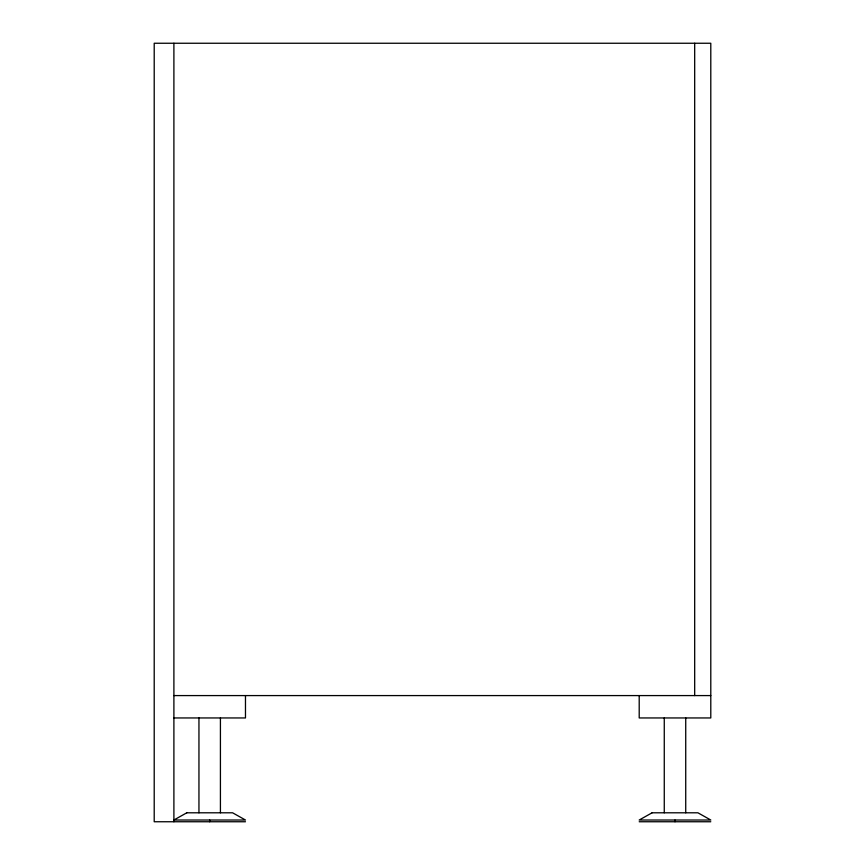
<?xml version="1.0" encoding="UTF-8"?>
<svg xmlns="http://www.w3.org/2000/svg" width="865" height="865" viewBox="0 0 865 865"><rect width="100%" height="100%" fill="white"/><g stroke="black" fill="none" stroke-linecap="round" stroke-linejoin="round"><path stroke-width="1.3" d="M173.897 695.579L710.792 695.579M173.897 717.95L245.476 717.95L245.476 695.579M245.476 821.75L154.208 821.75L154.208 43.25L710.792 43.25L710.792 717.95L639.203 717.95L639.203 695.579M639.203 821.75L710.792 821.75M694.682 43.25L694.682 695.579M685.729 717.95L685.729 812.797M675.003 820.02L675.003 821.75M664.266 717.95L664.266 812.797M220.424 717.95L220.424 812.797M209.687 820.02L209.687 821.75M198.95 717.95L198.95 812.797M173.897 43.25L173.897 821.75M186.786 812.797L173.897 820.02L245.476 820.02L232.588 812.797L186.786 812.797M652.091 812.797L639.203 820.02L710.792 820.02L697.904 812.797L652.091 812.797"/></g></svg>
